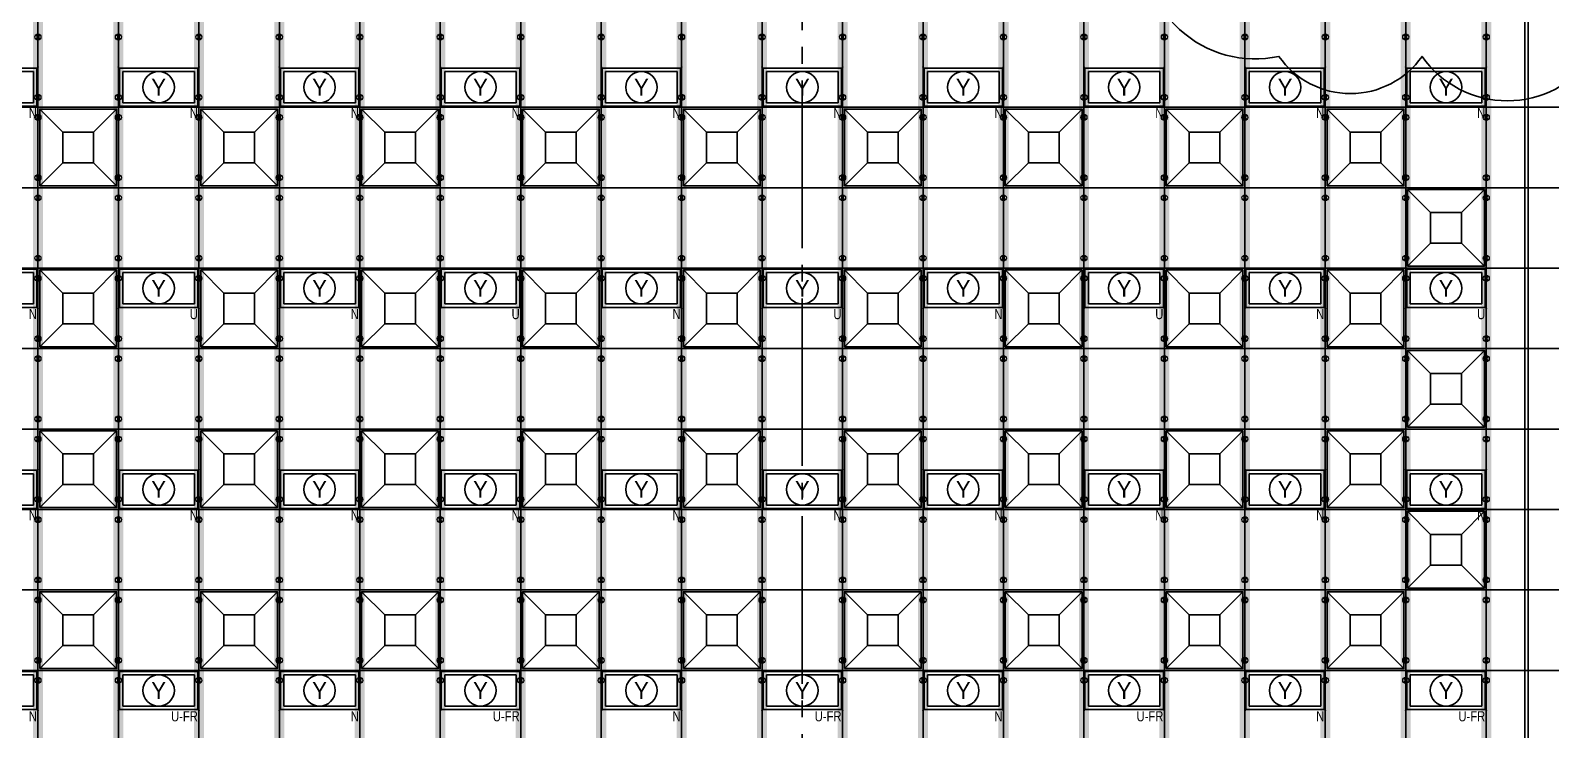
# Model space of a CAD drawing. Header units: millimetres. Extents: x -17313 to 27370, y -1010 to 13584.
# Drawn here: x 12769 to 15036, y 6392 to 7435 of the extents above; entities that cross this region are included whole.
import ezdxf
from ezdxf.enums import TextEntityAlignment as Align

# ---------------------------------------------------------------- set-up
doc = ezdxf.new("R2010")
doc.units = ezdxf.units.MM
doc.header["$LTSCALE"] = 100
doc.linetypes.add('X-S-FAB-L10$0$COL-CEN-LIN', pattern=[3.25, 2.5, -0.25, 0.25, -0.25])
for name, color, linetype in [('0-XREF', 7, 'Continuous'), ('188K-SM-03-F10-ARCH-CEIL-Y2257103$0$K-CEIL-4.2', 8, 'Continuous'), ('188K-SM-03-F10-ARCH-CEIL-Y2257103$0$K-鋼構', 121, 'Continuous'), ('188K-SM-03-F10-ARCH-PA-Y2257103$0$K-P2D-4.2-雙抗', 53, 'Continuous'), ('188K-SM-06-F10-ELEC-LIGHT-Y2257103$0$E-LIGHT(Y)-N', 8, 'Continuous'), ('188K-SM-06-F10-ELEC-LIGHT-Y2257103$0$E-LIGHT(Y)-U FR', 8, 'Continuous'), ('188K-SM-06-F10-ELEC-LIGHT-Y2257103$0$E-LIGHT(Y)-U XLPE', 8, 'Continuous'), ('188K-SM-06-F10-ELEC-LIGHT-Y2257103$0$E-釋疑', 8, 'Continuous'), ('188K-SM-06-F10-HVAC-FFU-Y2257103$0$AC-FFU-ULPA+化學濾網-', 6, 'Continuous'), ('X-S-FAB-L10$0$0-DIM-TXT', 8, 'Continuous'), ('X-S-FAB-L10$0$BLOCK', 8, 'Continuous'), ('X-S-FAB-L10$0$CCL', 8, 'X-S-FAB-L10$0$COL-CEN-LIN')]:
    doc.layers.add(name, color=color, linetype=linetype)
doc.layers.add('188K-SM-03-F10-ARCH-CEIL-Y2257103$0$K-吊點-標準', color=8, linetype='Continuous', lineweight=9)
doc.layers.add('188K-SM-06-F10-ELEC-LIGHT-Y2257103$0$Defpoints-CAS', color=8, linetype='Continuous', plot=False)
doc.styles.add('188K-SM-06-F10-ELEC-LIGHT-Y2257103$0$Standard', font='arial.ttf')
doc.styles.add('188K-SM-06-F10-ELEC-LIGHT-Y2257103$0$xCI-5-F20-03-燈具$0$Standard', font='')
doc.styles.add('X-S-FAB-L10$0$CHINA', font='simplex.shx', dxfattribs={"width": 0.75, "bigfont": 'chineset.shx'})
doc.styles.add('X-S-FAB-L10$0$Standard', font='', dxfattribs={"width": 0.8})
doc.styles.add('X-S-FAB-L10$0$TG_NOTE_TEXT', font='simplex.shx', dxfattribs={"width": 0.75, "bigfont": 'chineset.shx'})
doc.styles.get('188K-SM-06-F10-ELEC-LIGHT-Y2257103$0$xCI-5-F20-03-燈具$0$Standard').set_extended_font_data('PMingLiU')
doc.styles.get('X-S-FAB-L10$0$Standard').set_extended_font_data('Microsoft JhengHei')

# ---------------------------------------------------------------- blocks, each defined once
blk = doc.blocks.new('188K-SM-06-F10-HVAC-FFU-Y2257103$0$H-FFU-ULPA+化濾')
for p, q in [((-82.9, 82.9), (-117.2, 117.3)), ((-37.1, 82.9), (-2.7, 117.3)), ((-117.2, 2.8), (-82.9, 37.1)), ((-2.7, 2.8), (-37.1, 37.1))]:
    blk.add_line(p, q)
for points in [[(-2.7, 2.8), (-2.7, 117.3), (-117.2, 117.3), (-117.2, 2.8)], [(-37.1, 37.1), (-37.1, 82.9), (-82.9, 82.9), (-82.9, 37.1)]]:
    blk.add_lwpolyline(points, close=True)
at = {"layer": 'DefPoints'}
blk.add_lwpolyline([(-120, 120), (0, 120), (0, 0), (-120, 0)], close=True, dxfattribs=at)
blk = doc.blocks.new('188K-SM-06-F10-HVAC-FFU-Y2257103')
at = {"layer": '188K-SM-06-F10-HVAC-FFU-Y2257103$0$AC-FFU-ULPA+化學濾網-', "xscale": -1}
for p in [(12780, 7200), (13020, 7200), (13260, 7200), (13500, 7200), (13740, 7200), (13980, 7200), (14220, 7200), (14460, 7200), (14700, 7200), (14820, 7080), (12780, 6960), (13020, 6960), (13260, 6960), (13500, 6960), (13740, 6960), (13980, 6960), (14220, 6960), (14460, 6960), (14700, 6960), (14820, 6840), (12780, 6720), (13020, 6720), (13260, 6720), (13500, 6720), (13740, 6720), (13980, 6720), (14220, 6720), (14460, 6720), (14700, 6720), (14820, 6600), (12780, 6480), (13020, 6480), (13260, 6480), (13500, 6480), (13740, 6480), (13980, 6480), (14220, 6480), (14460, 6480), (14700, 6480)]:
    blk.add_blockref('188K-SM-06-F10-HVAC-FFU-Y2257103$0$H-FFU-ULPA+化濾', p, dxfattribs=at)
blk = doc.blocks.new('X-S-FAB-L10$0$FAB2-L05')
at = {"layer": 'X-S-FAB-L10$0$CCL'}
blk.add_line((-12240, 11005), (-12240, 0), dxfattribs=at)
blk = doc.blocks.new('X-S-FAB-L10')
at = {"layer": 'X-S-FAB-L10$0$BLOCK'}
blk.add_blockref('X-S-FAB-L10$0$FAB2-L05', (26160, -720), dxfattribs=at)
at = {"style": 'X-S-FAB-L10$0$TG_NOTE_TEXT', "width": 0.5, "flags": 1}
for p in [(7463.301, 9020), (18268.251, 8649), (11197.77, 4800.167), (16485.801, 4800.167), (25420.27, 2635), (13360, 320.001, 0), (7463.301, -33.333)]:
    blk.add_attdef('WH', text='', height=20, dxfattribs=at).set_placement(p, align=Align.BOTTOM_LEFT)
at = {"width": 0.5}
for style, p in [('X-S-FAB-L10$0$TG_NOTE_TEXT', (7585, 9020)), ('X-S-FAB-L10$0$TG_NOTE_TEXT', (18389.95, 8649)), ('X-S-FAB-L10$0$TG_NOTE_TEXT', (11117.5, 4813.5)), ('X-S-FAB-L10$0$TG_NOTE_TEXT', (16607.5, 4813.5)), ('X-S-FAB-L10$0$TG_NOTE_TEXT', (25350, 2635)), ('X-S-FAB-L10$0$Standard', (13129.375, 325.001, 0)), ('X-S-FAB-L10$0$TG_NOTE_TEXT', (7585, -20))]:
    blk.add_attdef('DESC', text='', height=10, dxfattribs=dict(at, style=style)).set_placement(p, align=Align.BOTTOM_LEFT)
for tag, style, p in [('TYPE', 'X-S-FAB-L10$0$TG_NOTE_TEXT', (7619.286, 9020)), ('NO', 'X-S-FAB-L10$0$TG_NOTE_TEXT', (7650.095, 9020)), ('TYPE', 'X-S-FAB-L10$0$TG_NOTE_TEXT', (18424.236, 8649)), ('NO', 'X-S-FAB-L10$0$TG_NOTE_TEXT', (18455.045, 8649)), ('NO', 'X-S-FAB-L10$0$TG_NOTE_TEXT', (11088.595, 4813.5)), ('TYPE', 'X-S-FAB-L10$0$TG_NOTE_TEXT', (11151.786, 4813.5)), ('TYPE', 'X-S-FAB-L10$0$TG_NOTE_TEXT', (16641.786, 4813.5)), ('NO', 'X-S-FAB-L10$0$TG_NOTE_TEXT', (16672.595, 4813.5)), ('NO', 'X-S-FAB-L10$0$TG_NOTE_TEXT', (25313, 2635)), ('TYPE', 'X-S-FAB-L10$0$TG_NOTE_TEXT', (25350, 2635)), ('NO', 'X-S-FAB-L10$0$Standard', (13100, 320.001, 0)), ('TYPE', 'X-S-FAB-L10$0$Standard', (13129.375, 320.001, 0)), ('TYPE', 'X-S-FAB-L10$0$TG_NOTE_TEXT', (7619.286, -20)), ('NO', 'X-S-FAB-L10$0$TG_NOTE_TEXT', (7650.095, -20))]:
    blk.add_attdef(tag, text='', height=10, dxfattribs=dict(at, style=style)).set_placement(p, align=Align.BOTTOM_RIGHT)
at = {"style": 'X-S-FAB-L10$0$TG_NOTE_TEXT', "width": 0.5, "flags": 1}
for rotation, p in [(180, (43, 7480)), (180, (943, 7480)), (90, (24310, 3717.77)), (270, (17080, 1711.699))]:
    blk.add_attdef('WH', text='', height=20, rotation=rotation, dxfattribs=at).set_placement(p, align=Align.BOTTOM_LEFT)
at = {"width": 0.5}
for rotation, style, p in [(180, 'X-S-FAB-L10$0$Standard', (317.625, 7480)), (180, 'X-S-FAB-L10$0$Standard', (1217.625, 7480)), (90, 'X-S-FAB-L10$0$TG_NOTE_TEXT', (24310, 3647.5)), (270, 'X-S-FAB-L10$0$TG_NOTE_TEXT', (17080, 1605))]:
    blk.add_attdef('DESC', text='', height=10, rotation=rotation, dxfattribs=dict(at, style=style)).set_placement(p, align=Align.BOTTOM_LEFT)
for tag, rotation, style, p in [('TYPE', 180, 'X-S-FAB-L10$0$Standard', (317.625, 7480)), ('NO', 180, 'X-S-FAB-L10$0$Standard', (347, 7480)), ('TYPE', 180, 'X-S-FAB-L10$0$Standard', (1217.625, 7480)), ('NO', 180, 'X-S-FAB-L10$0$Standard', (1247, 7480)), ('TYPE', 90, 'X-S-FAB-L10$0$TG_NOTE_TEXT', (24310, 3647.5)), ('NO', 90, 'X-S-FAB-L10$0$TG_NOTE_TEXT', (24310, 3610.5)), ('TYPE', 270, 'X-S-FAB-L10$0$TG_NOTE_TEXT', (17080, 1605)), ('NO', 270, 'X-S-FAB-L10$0$TG_NOTE_TEXT', (17080, 1573))]:
    blk.add_attdef(tag, text='', height=10, rotation=rotation, dxfattribs=dict(at, style=style)).set_placement(p, align=Align.BOTTOM_RIGHT)
at = {"layer": 'X-S-FAB-L10$0$0-DIM-TXT', "style": 'X-S-FAB-L10$0$CHINA', "width": 0.75}
for p in [(667.414, 7855.1, -2689.4), (22627.353, 6728.814), (25644.722, 6728.814), (24778.787, 5569.051), (1118.252, 4980), (417.801, 4594.623), (23874.84, 4355), (22927.43, 4330.122), (23749.869, 3901.367), (417.801, 3765.236), (1118.252, 3730), (417.801, 3115.79), (536.882, 2227.832), (16908.994, 1782.652), (888.445, 880.466), (16977.43, 750), (18878.841, 750), (25641.221, 553.233), (21364.03, 526.894)]:
    blk.add_attdef('HIG', text='', height=80, dxfattribs=at).set_placement(p, align=Align.MIDDLE_LEFT)
blk = doc.blocks.new('188K-SM-03-F10-ARCH-CEIL-Y2257103$0$A$C2CA95053')
h = blk.add_hatch(color=256)
edge = h.paths.add_edge_path()
edge.add_arc((0, 0), 0.5, 0, 360)
for p, q in [((3.2, 3.2), (-3.2, -3.2)), ((3.2, -3.2), (-3.2, 3.2))]:
    blk.add_line(p, q)
blk.add_lwpolyline([(-1.6, 2.5), (-1.6, -2.5), (1.6, -2.5), (1.6, 2.5)], close=True)
for radius in [4.5, 0.5]:
    blk.add_circle((0, 0), radius)
blk = doc.blocks.new('188K-SM-03-F10-ARCH-CEIL-Y2257103$0$天花板吊點-附調整片 - 3_8_螺桿吊架 100 mm 高調整片-V1-1FL')
blk.add_blockref('188K-SM-03-F10-ARCH-CEIL-Y2257103$0$A$C2CA95053', (0, 0))
blk = doc.blocks.new('188K-SM-03-F10-ARCH-CEIL-Y2257103')
at = {"layer": '188K-SM-03-F10-ARCH-CEIL-Y2257103$0$K-CEIL-4.2'}
for p, q in [((12780, 312.7), (12780, 8632.2)), ((12900, 312.7), (12900, 8632.2)), ((13020, 312.7), (13020, 8632.2)), ((13140, 312.7), (13140, 8632.2)), ((13260, 312.7), (13260, 8632.2)), ((13380, 312.7), (13380, 8632.2)), ((13500, 312.7), (13500, 8632.2)), ((13620, 312.7), (13620, 8632.2)), ((13740, 312.7), (13740, 8632.2)), ((13860, 312.7), (13860, 8632.2)), ((13980, 312.7), (13980, 8632.2)), ((14100, 312.7), (14100, 8632.2)), ((14220, 42.8), (14220, 8632.2)), ((14340, 42.8), (14340, 8632.2)), ((14460, 42.8), (14460, 8632.2)), ((14580, 42.8), (14580, 8632.2)), ((14700, 42.8), (14700, 8632.2)), ((14820, 42.8), (14820, 8632.2)), ((14940, 312.7), (14940, 8632.2)), ((19317.2, 7320), (1847.7, 7320)), ((21180, 7200), (1847.7, 7200)), ((21180, 7080), (1847.7, 7080)), ((21180, 6960), (1847.7, 6960)), ((21180, 6840), (1847.7, 6840)), ((21180, 6720), (1847.7, 6720)), ((21180, 6600), (1847.7, 6600)), ((21180, 6480), (1847.7, 6480))]:
    blk.add_line(p, q, dxfattribs=at)
at = {"layer": '188K-SM-03-F10-ARCH-CEIL-Y2257103$0$K-鋼構', "const_width": 15, "elevation": 0}
for points in [[(12780, 8769.9), (12780, 230)], [(12900, 8769.9), (12900, 230)], [(13020, 8769.9), (13020, 310)], [(13140, 8769.9), (13140, 310)], [(13260, 8769.9), (13260, 310)], [(13380, 8769.9), (13380, 310)], [(13500, 8769.9), (13500, 310)], [(13620, 8769.9), (13620, 310)], [(13740, 8769.9), (13740, 310)], [(13860, 8769.9), (13860, 310)], [(13980, 8769.9), (13980, 310)], [(14100, 8769.9), (14100, 310)], [(14220, 8769.9), (14220, 50)], [(14340, 8769.9), (14340, 50)], [(14460, 8769.9), (14460, 50)], [(14580, 8769.9), (14580, 50)], [(14700, 8769.9), (14700, 50)], [(14820, 8769.9), (14820, 50)], [(14940, 8769.9), (14940, 230)]]:
    blk.add_lwpolyline(points, dxfattribs=at)
at = {"layer": '188K-SM-03-F10-ARCH-CEIL-Y2257103$0$K-吊點-標準', "color": 170, "lineweight": 18, "rotation": 179.9999999999997}
for p in [(12780, 7425), (12900, 7425), (13020, 7425), (13140, 7425), (13260, 7425), (13380, 7425), (13500, 7425), (13620, 7425), (13740, 7425), (13860, 7425), (13980, 7425), (14100, 7425), (14220, 7425), (14340, 7425), (14460, 7425), (14580, 7425), (14700, 7425), (14820, 7425), (14940, 7425), (12780, 7335), (12900, 7335), (13020, 7335), (13140, 7335), (13260, 7335), (13380, 7335), (13500, 7335), (13620, 7335), (13740, 7335), (13860, 7335), (13980, 7335), (14100, 7335), (14220, 7335), (14340, 7335), (14460, 7335), (14580, 7335), (14700, 7335), (14820, 7335), (14940, 7335), (12780, 7305), (12900, 7305), (13020, 7305), (13140, 7305), (13260, 7305), (13380, 7305), (13500, 7305), (13620, 7305), (13740, 7305), (13860, 7305), (13980, 7305), (14100, 7305), (14220, 7305), (14340, 7305), (14460, 7305), (14580, 7305), (14700, 7305), (14820, 7305), (14940, 7305), (12780, 7215), (12900, 7215), (13020, 7215), (13140, 7215), (13260, 7215), (13380, 7215), (13500, 7215), (13620, 7215), (13740, 7215), (13860, 7215), (13980, 7215), (14100, 7215), (14220, 7215), (14340, 7215), (14460, 7215), (14580, 7215), (14700, 7215), (14820, 7215), (14940, 7215), (12780, 7185), (12900, 7185), (13020, 7185), (13140, 7185), (13260, 7185), (13380, 7185), (13500, 7185), (13620, 7185), (13740, 7185), (13860, 7185), (13980, 7185), (14100, 7185), (14220, 7185), (14340, 7185), (14460, 7185), (14580, 7185), (14700, 7185), (14820, 7185), (14940, 7185), (12780, 7095), (12900, 7095), (13020, 7095), (13140, 7095), (13260, 7095), (13380, 7095), (13500, 7095), (13620, 7095), (13740, 7095), (13860, 7095), (13980, 7095), (14100, 7095), (14220, 7095), (14340, 7095), (14460, 7095), (14580, 7095), (14700, 7095), (14820, 7095), (14940, 7095), (12780, 7065), (12900, 7065), (13020, 7065), (13140, 7065), (13260, 7065), (13380, 7065), (13500, 7065), (13620, 7065), (13740, 7065), (13860, 7065), (13980, 7065), (14100, 7065), (14220, 7065), (14340, 7065), (14460, 7065), (14580, 7065), (14700, 7065), (14820, 7065), (14940, 7065), (12780, 6975), (12900, 6975), (13020, 6975), (13140, 6975), (13260, 6975), (13380, 6975), (13500, 6975), (13620, 6975), (13740, 6975), (13860, 6975), (13980, 6975), (14100, 6975), (14220, 6975), (14340, 6975), (14460, 6975), (14580, 6975), (14700, 6975), (14820, 6975), (14940, 6975), (12780, 6945), (12900, 6945), (13020, 6945), (13140, 6945), (13260, 6945), (13380, 6945), (13500, 6945), (13620, 6945), (13740, 6945), (13860, 6945), (13980, 6945), (14100, 6945), (14220, 6945), (14340, 6945), (14460, 6945), (14580, 6945), (14700, 6945), (14820, 6945), (14940, 6945), (12780, 6855), (12900, 6855), (13020, 6855), (13140, 6855), (13260, 6855), (13380, 6855), (13500, 6855), (13620, 6855), (13740, 6855), (13860, 6855), (13980, 6855), (14100, 6855), (14220, 6855), (14340, 6855), (14460, 6855), (14580, 6855), (14700, 6855), (14820, 6855), (14940, 6855), (12780, 6825), (12900, 6825), (13020, 6825), (13140, 6825), (13260, 6825), (13380, 6825), (13500, 6825), (13620, 6825), (13740, 6825), (13860, 6825), (13980, 6825), (14100, 6825), (14220, 6825), (14340, 6825), (14460, 6825), (14580, 6825), (14700, 6825), (14820, 6825), (14940, 6825), (12780, 6735), (12900, 6735), (13020, 6735), (13140, 6735), (13260, 6735), (13380, 6735), (13500, 6735), (13620, 6735), (13740, 6735), (13860, 6735), (13980, 6735), (14100, 6735), (14220, 6735), (14340, 6735), (14460, 6735), (14580, 6735), (14700, 6735), (14820, 6735), (14940, 6735), (12780, 6705), (12900, 6705), (13020, 6705), (13140, 6705), (13260, 6705), (13380, 6705), (13500, 6705), (13620, 6705), (13740, 6705), (13860, 6705), (13980, 6705), (14100, 6705), (14220, 6705), (14340, 6705), (14460, 6705), (14580, 6705), (14700, 6705), (14820, 6705), (14940, 6705), (12780, 6615), (12900, 6615), (13020, 6615), (13140, 6615), (13260, 6615), (13380, 6615), (13500, 6615), (13620, 6615), (13740, 6615), (13860, 6615), (13980, 6615), (14100, 6615), (14220, 6615), (14340, 6615), (14460, 6615), (14580, 6615), (14700, 6615), (14820, 6615), (14940, 6615), (12780, 6585), (12900, 6585), (13020, 6585), (13140, 6585), (13260, 6585), (13380, 6585), (13500, 6585), (13620, 6585), (13740, 6585), (13860, 6585), (13980, 6585), (14100, 6585), (14220, 6585), (14340, 6585), (14460, 6585), (14580, 6585), (14700, 6585), (14820, 6585), (14940, 6585), (12780, 6495), (12900, 6495), (13020, 6495), (13140, 6495), (13260, 6495), (13380, 6495), (13500, 6495), (13620, 6495), (13740, 6495), (13860, 6495), (13980, 6495), (14100, 6495), (14220, 6495), (14340, 6495), (14460, 6495), (14580, 6495), (14700, 6495), (14820, 6495), (14940, 6495), (12780, 6465), (12900, 6465), (13020, 6465), (13140, 6465), (13260, 6465), (13380, 6465), (13500, 6465), (13620, 6465), (13740, 6465), (13860, 6465), (13980, 6465), (14100, 6465), (14220, 6465), (14340, 6465), (14460, 6465), (14580, 6465), (14700, 6465), (14820, 6465), (14940, 6465)]:
    blk.add_blockref('188K-SM-03-F10-ARCH-CEIL-Y2257103$0$天花板吊點-附調整片 - 3_8_螺桿吊架 100 mm 高調整片-V1-1FL', p, dxfattribs=at)
blk = doc.blocks.new('188K-SM-03-F10-ARCH-PA-Y2257103')
at = {"layer": '188K-SM-03-F10-ARCH-PA-Y2257103$0$K-P2D-4.2-雙抗'}
for p, q in [((14997.5, 615, 0), (14997.5, 8295)), ((14997.5, 615, 0), (14997.5, 8295)), ((14997.5, 615, 0), (14997.5, 8295)), ((15002.5, 615, 0), (15002.5, 8295)), ((15002.5, 615, 0), (15002.5, 8295)), ((15002.5, 615, 0), (15002.5, 8295))]:
    blk.add_line(p, q, dxfattribs=at)
blk = doc.blocks.new('188K-SM-06-F10-ELEC-LIGHT-Y2257103$0$背掀式無塵室燈具(黃光)-CAS')
at = {"color": 0}
for p, q in [((53.4, 23.4), (-53.4, 23.4)), ((-53.4, 23.4), (-53.4, -23.4)), ((53.4, -23.4), (53.4, 23.4)), ((-53.4, -23.4), (53.4, -23.4))]:
    blk.add_line(p, q, dxfattribs=at)
blk.add_lwpolyline([(-58.5, -28.5), (58.5, -28.5), (58.5, 28.5), (-58.5, 28.5)], close=True, dxfattribs=at)
blk.add_circle((0, 0), 23.4, dxfattribs=at)
at = {"layer": '188K-SM-06-F10-ELEC-LIGHT-Y2257103$0$Defpoints-CAS'}
for p in [(-60, 30), (-60, 30), (60, 30), (-60, -30), (60, -30)]:
    blk.add_point(p, dxfattribs=at)
at = {"color": 0, "style": '188K-SM-06-F10-ELEC-LIGHT-Y2257103$0$xCI-5-F20-03-燈具$0$Standard'}
blk.add_text('Y', height=25, dxfattribs=at).set_placement((0, 0), align=Align.MIDDLE)
at = {"style": '188K-SM-06-F10-ELEC-LIGHT-Y2257103$0$Standard', "width": 0.8}
blk.add_text('N', height=15, rotation=360, dxfattribs=at).set_placement((58.5, -38.5), align=Align.MIDDLE_RIGHT)
blk = doc.blocks.new('*U291')
for p, q in [((58.5, 28.5), (-58.5, 28.5)), ((-58.5, 28.5), (-58.5, -28.5)), ((53.4, 23.4), (-53.4, 23.4)), ((-53.4, 23.4), (-53.4, -23.4)), ((53.4, -23.4), (53.4, 23.4)), ((58.5, -28.5), (58.5, 28.5)), ((-58.5, -28.5), (58.5, -28.5)), ((-53.4, -23.4), (53.4, -23.4))]:
    blk.add_line(p, q)
blk.add_circle((0, 0), 23.4)
at = {"layer": '188K-SM-06-F10-ELEC-LIGHT-Y2257103$0$Defpoints-CAS'}
for p in [(-60, 30), (-60, 30), (60, 30), (-60, -30), (60, -30)]:
    blk.add_point(p, dxfattribs=at)
at = {"style": '188K-SM-06-F10-ELEC-LIGHT-Y2257103$0$xCI-5-F20-03-燈具$0$Standard'}
blk.add_text('Y', height=25, dxfattribs=at).set_placement((0, 0), align=Align.MIDDLE)
at = {"style": '188K-SM-06-F10-ELEC-LIGHT-Y2257103$0$Standard', "width": 0.8}
blk.add_text('U', height=15, rotation=360, dxfattribs=at).set_placement((58.5, -38.5), align=Align.MIDDLE_RIGHT)
blk = doc.blocks.new('*U292')
for p, q in [((58.5, 28.5), (-58.5, 28.5)), ((-58.5, 28.5), (-58.5, -28.5)), ((53.4, 23.4), (-53.4, 23.4)), ((-53.4, 23.4), (-53.4, -23.4)), ((53.4, -23.4), (53.4, 23.4)), ((58.5, -28.5), (58.5, 28.5)), ((-58.5, -28.5), (58.5, -28.5)), ((-53.4, -23.4), (53.4, -23.4))]:
    blk.add_line(p, q)
blk.add_circle((0, 0), 23.4)
at = {"layer": '188K-SM-06-F10-ELEC-LIGHT-Y2257103$0$Defpoints-CAS'}
for p in [(-60, 30), (-60, 30), (60, 30), (-60, -30), (60, -30)]:
    blk.add_point(p, dxfattribs=at)
at = {"style": '188K-SM-06-F10-ELEC-LIGHT-Y2257103$0$xCI-5-F20-03-燈具$0$Standard'}
blk.add_text('Y', height=25, dxfattribs=at).set_placement((0, 0), align=Align.MIDDLE)
at = {"style": '188K-SM-06-F10-ELEC-LIGHT-Y2257103$0$Standard', "width": 0.8}
blk.add_text('U-FR', height=15, rotation=360, dxfattribs=at).set_placement((58.5, -38.5), align=Align.MIDDLE_RIGHT)
blk = doc.blocks.new('188K-SM-06-F10-ELEC-LIGHT-Y2257103')
at = {"layer": '188K-SM-06-F10-ELEC-LIGHT-Y2257103$0$E-釋疑'}
blk.add_lwpolyline([(14430.6, 8313.4, 0.520567), (14430.6, 7913.7, 0.520567), (14430.6, 7580.6, 0.520567), (14630.8, 7396, 0.520567), (14844.2, 7396, 0.520567), (15098.8, 7396, 0.520567), (15133.7, 7576.2, 0.520567), (15133.7, 7963.8, 0.520567), (15133.7, 8254.7, 0.520567), (14922.6, 8313.4, 0.520567), (14610.3, 8313.4, 0.520567)], format="xyb", close=True, dxfattribs=at)
at = {"layer": '188K-SM-06-F10-ELEC-LIGHT-Y2257103$0$E-LIGHT(Y)-N'}
for p in [(12720, 7350), (12960, 7350), (13200, 7350), (13440, 7350), (13680, 7350), (13920, 7350), (14160, 7350), (14400, 7350), (14640, 7350), (14880, 7350), (12720, 7050), (13200, 7050), (13680, 7050), (14160, 7050), (14640, 7050), (12720, 6750), (12960, 6750), (13200, 6750), (13440, 6750), (13680, 6750), (13920, 6750), (14160, 6750), (14400, 6750), (14640, 6750), (14880, 6750), (12720, 6450), (13200, 6450), (13680, 6450), (14160, 6450), (14640, 6450)]:
    blk.add_blockref('188K-SM-06-F10-ELEC-LIGHT-Y2257103$0$背掀式無塵室燈具(黃光)-CAS', p, dxfattribs=at)
at = {"layer": '188K-SM-06-F10-ELEC-LIGHT-Y2257103$0$E-LIGHT(Y)-U FR'}
for p in [(12960, 6450), (13440, 6450), (13920, 6450), (14400, 6450), (14880, 6450)]:
    blk.add_blockref('*U292', p, dxfattribs=at)
at = {"layer": '188K-SM-06-F10-ELEC-LIGHT-Y2257103$0$E-LIGHT(Y)-U XLPE'}
for p in [(12960, 7050), (13440, 7050), (13920, 7050), (14400, 7050), (14880, 7050)]:
    blk.add_blockref('*U291', p, dxfattribs=at)

msp = doc.modelspace()

# ---------------------------------------------------------------- block references
at = {"layer": '0-XREF'}
for name in ['188K-SM-06-F10-HVAC-FFU-Y2257103', 'X-S-FAB-L10', '188K-SM-06-F10-ELEC-LIGHT-Y2257103', '188K-SM-03-F10-ARCH-PA-Y2257103', '188K-SM-03-F10-ARCH-CEIL-Y2257103']:
    msp.add_blockref(name, (0, 0), dxfattribs=at)

doc.saveas('drawing.dxf')
